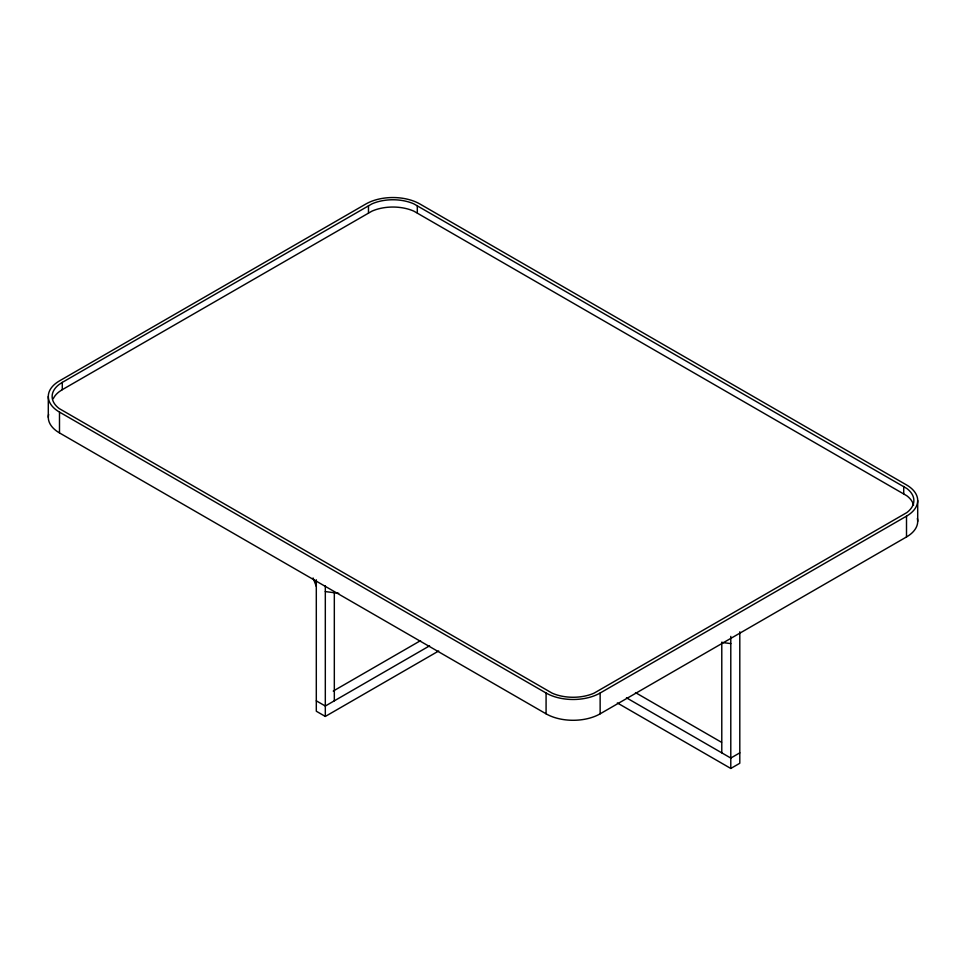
<?xml version="1.0" encoding="UTF-8"?>
<svg xmlns="http://www.w3.org/2000/svg" width="966" height="966" viewBox="0 0 966 966"><rect width="100%" height="100%" fill="white"/><g stroke="black" fill="none" stroke-linecap="round" stroke-linejoin="round"><path stroke-width="1.45" d="M62.283 382.391L59.24 384.408A34.402 19.863 0 0 0 59.24 408.582L552.166 693.165A34.402 19.863 0 0 0 594.042 693.165L906.76 512.632A34.402 19.863 0 0 0 906.76 488.446L413.834 203.862A34.402 19.863 0 0 0 371.958 203.862L62.283 382.391L62.283 389.672L59.24 391.689A34.402 19.863 0 0 0 53.299 398.632M62.283 389.672L371.958 211.143A34.402 19.863 0 0 1 413.834 211.143L906.76 495.727A34.402 19.863 0 0 1 913.57 505.23M333.246 691.052L420.56 640.639M429.568 645.843L325.313 706.025L316.305 700.833M316.305 579.793L316.305 711.23L325.313 716.434L438.697 650.975M59.494 412.096L546.08 693.02A38.229 22.073 0 0 0 600.14 693.02L906.506 516.146A38.229 22.073 0 0 0 906.506 484.932L419.92 204.007A38.229 22.073 0 0 0 365.86 204.007L59.494 380.882A38.229 22.073 0 0 0 59.494 412.096L59.494 432.913L546.08 713.826A38.229 22.073 0 0 0 600.14 713.826L906.506 536.951A38.229 22.073 0 0 0 917.374 518.464M739.799 752.852L730.791 758.056L626.463 697.814M617.334 702.946L730.791 768.453L739.799 763.261L739.799 631.812M325.313 591.578L338.776 593.305M721.819 642.45L730.791 643.597M635.471 692.61L721.542 742.311M313.069 577.97L316.305 586.374M917.7 500.533L917.7 521.35M906.506 516.146L906.506 536.951M903.717 486.441L903.717 493.723M730.791 636.377L730.791 768.453M721.783 642.269L721.783 752.852M600.14 693.02L600.14 713.826M546.08 693.02L546.08 713.826M417.312 205.613L417.312 212.906M368.481 205.613L368.481 212.906M334.321 593.233L334.321 700.833M325.313 585.794L325.313 716.434M48.3 396.495L48.3 417.3M59.494 432.913A38.229 22.073 0 0 1 48.626 414.426"/></g></svg>
